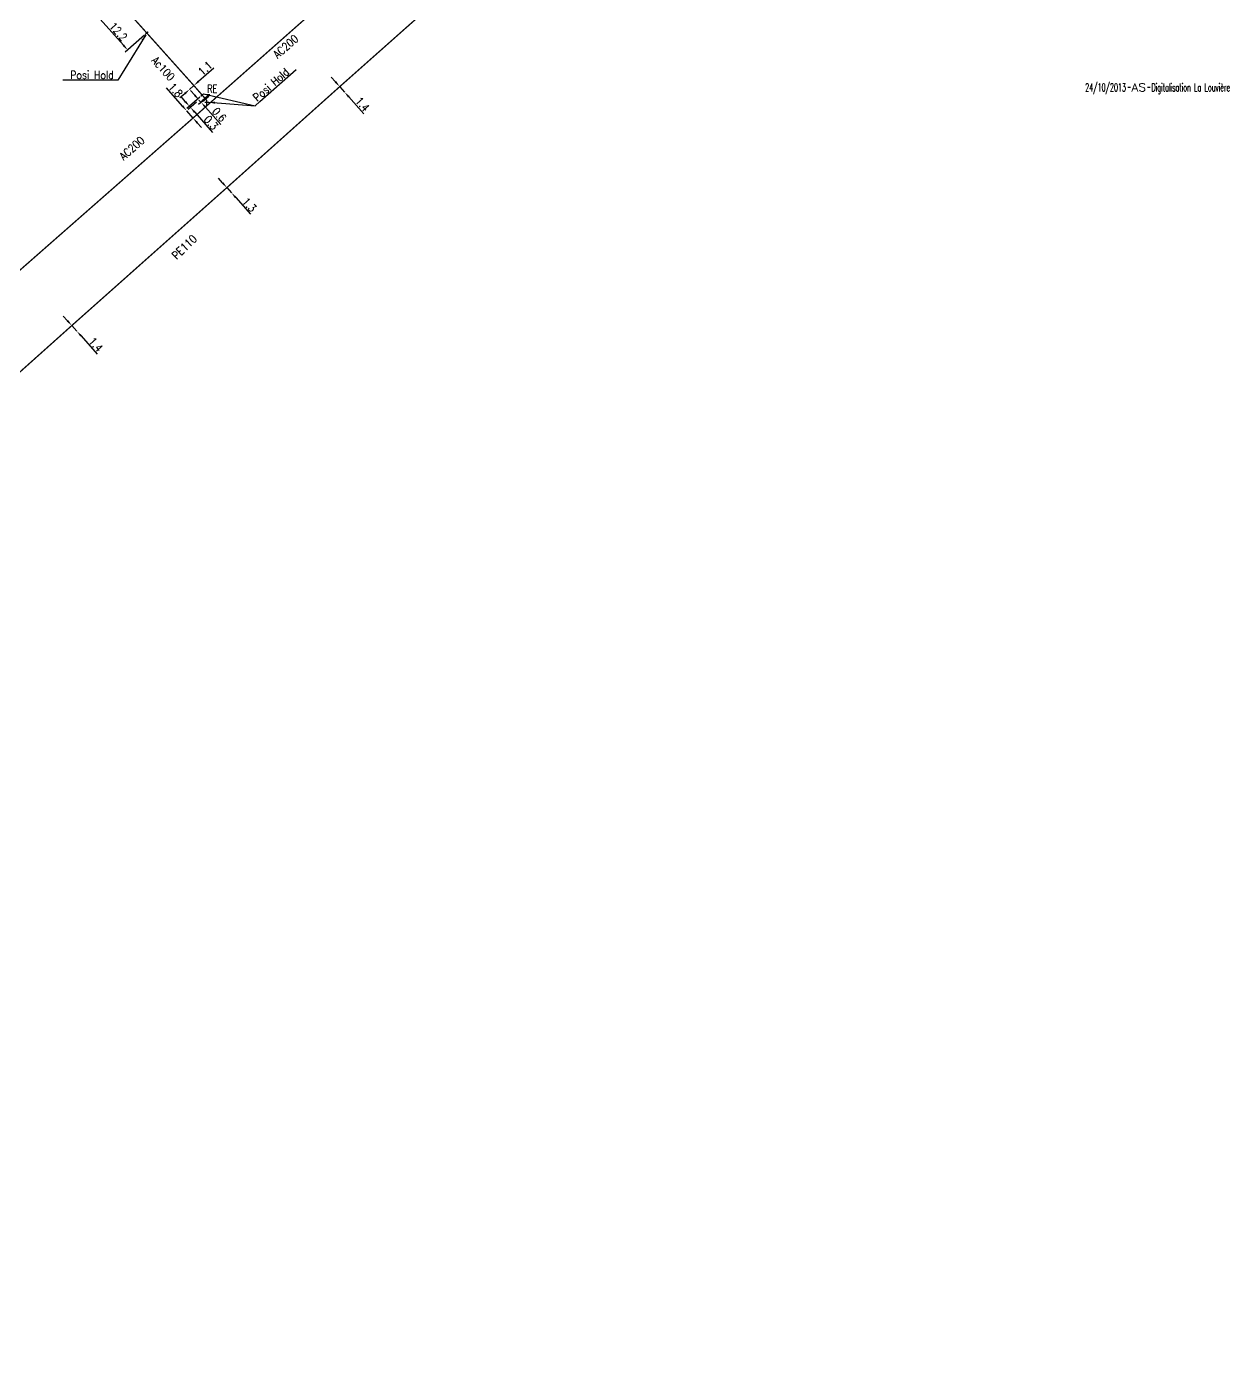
# Model space of a CAD drawing. Header units: millimetres. Extents: x 138988 to 140002, y 128990 to 130001.
# Drawn here: x 139263.8 to 139487.4, y 128999.9 to 129249.7 of the extents above; entities that cross this region are included whole.
import ezdxf
from ezdxf.enums import TextEntityAlignment as Align

# ---------------------------------------------------------------- set-up
doc = ezdxf.new("R2010")
doc.units = ezdxf.units.MM
doc.header["$PDMODE"] = 34
doc.linetypes.add('L_25_AP', pattern=[2000, 1000, 1000])
doc.linetypes.add('L_25_PE', pattern=[2000, 1000, 1000])
doc.layers.get('0').update_dxf_attribs({"linetype": 'CONTINUOUS'})
doc.layers.get('Defpoints').update_dxf_attribs({"linetype": 'CONTINUOUS'})
for name, color, linetype in [('L_150', 1, 'CONTINUOUS'), ('L_340', 7, 'CONTINUOUS'), ('L_910', 7, 'CONTINUOUS')]:
    doc.layers.add(name, color=color, linetype=linetype)
doc.styles.get("Standard").update_dxf_attribs({"font": 'romans.shx', "width": 0.85})
doc.dimstyles.get("Standard").update_dxf_attribs({"dimtxt": 1.5, "dimasz": 1.2, "dimexe": 0.625, "dimexo": 0.625, "dimgap": 0.25, "dimtad": 1, "dimdec": 1, "dimzin": 0, "dimdsep": 46, "dimtxsty": 'Standard', "dimcen": -0.5, "dimadec": 0, "dimazin": 0, "dimtfac": 1, "dimtdec": 1, "dimtmove": 0, "dimatfit": 3, "dimfxl": 0, "dimtolj": 1, "dimtzin": 0, "dimarcsym": 0})

# ---------------------------------------------------------------- blocks, each defined once
blk = doc.blocks.new('*D1186')
at = {"layer": 'Defpoints', "color": 0, "linetype": 'Continuous', "transparency": 16777216}
for p in [(139293.87, 129233.94), (139293.87, 129233.94), (139295.06, 129232.59)]:
    blk.add_point(p, dxfattribs=at)
at = {"layer": 'L_150', "color": 0, "linetype": 'Continuous', "lineweight": -2, "transparency": 16777216}
for p, q in [((139293.07, 129234.84), (139290.06, 129238.27)), ((139295.06, 129232.59), (139293.87, 129233.94)), ((139295.85, 129231.69), (139296.64, 129230.79))]:
    blk.add_line(p, q, dxfattribs=at)
at = {"layer": 'L_150', "color": 0, "linetype": 'Continuous', "transparency": 16777216}
for points in [[(139293.22, 129234.97), (139292.92, 129234.71), (139293.87, 129233.94)], [(139296, 129231.82), (139295.7, 129231.56), (139295.06, 129232.59)]]:
    blk.add_solid(points, dxfattribs=at)
at = {"layer": 'L_150', "color": 0, "linetype": 'Continuous', "transparency": 16777216, "insert": (139291.8, 129237.81), "char_height": 1.5, "attachment_point": 5, "rotation": 311.3319}
blk.add_mtext('\\A1;1.8', dxfattribs=at)
blk = doc.blocks.new('*D1188')
at = {"layer": 'Defpoints', "color": 0, "linetype": 'Continuous', "transparency": 16777216}
for p in [(139322.57, 129238.47), (139323.47, 129237.46), (139323.47, 129237.46)]:
    blk.add_point(p, dxfattribs=at)
at = {"layer": 'L_150', "color": 0, "linetype": 'Continuous', "lineweight": -2, "transparency": 16777216}
for p, q in [((139321.78, 129239.37), (139320.98, 129240.26)), ((139322.57, 129238.47), (139323.47, 129237.46)), ((139324.27, 129236.57), (139327.1, 129233.4))]:
    blk.add_line(p, q, dxfattribs=at)
at = {"layer": 'L_150', "color": 0, "linetype": 'Continuous', "transparency": 16777216}
for points in [[(139321.93, 129239.5), (139321.63, 129239.24), (139322.57, 129238.47)], [(139324.42, 129236.7), (139324.12, 129236.44), (139323.47, 129237.46)]]:
    blk.add_solid(points, dxfattribs=at)
at = {"layer": 'L_150', "color": 0, "linetype": 'Continuous', "transparency": 16777216, "insert": (139326.83, 129235.2), "char_height": 1.5, "attachment_point": 5, "rotation": 311.6966}
blk.add_mtext('\\A1;1.4', dxfattribs=at)
blk = doc.blocks.new('*D1189')
at = {"layer": 'Defpoints', "color": 0, "linetype": 'Continuous', "transparency": 16777216}
for p in [(139301.4, 129219.54), (139302.27, 129218.57), (139302.27, 129218.57)]:
    blk.add_point(p, dxfattribs=at)
at = {"layer": 'L_150', "color": 0, "linetype": 'Continuous', "lineweight": -2, "transparency": 16777216}
for p, q in [((139300.6, 129220.44), (139299.8, 129221.33)), ((139301.4, 129219.54), (139302.27, 129218.57)), ((139303.06, 129217.68), (139305.86, 129214.55))]:
    blk.add_line(p, q, dxfattribs=at)
at = {"layer": 'L_150', "color": 0, "linetype": 'Continuous', "transparency": 16777216}
for points in [[(139300.75, 129220.57), (139300.45, 129220.3), (139301.4, 129219.54)], [(139303.21, 129217.81), (139302.92, 129217.54), (139302.27, 129218.57)]]:
    blk.add_solid(points, dxfattribs=at)
at = {"layer": 'L_150', "color": 0, "linetype": 'Continuous', "transparency": 16777216, "insert": (139305.61, 129216.33), "char_height": 1.5, "attachment_point": 5, "rotation": 311.7668}
blk.add_mtext('\\A1;1.3', dxfattribs=at)
blk = doc.blocks.new('*D1190')
at = {"layer": 'Defpoints', "color": 0, "linetype": 'Continuous', "transparency": 16777216}
for p in [(139272.31, 129193.68), (139273.25, 129192.64), (139273.25, 129192.64)]:
    blk.add_point(p, dxfattribs=at)
at = {"layer": 'L_150', "color": 0, "linetype": 'Continuous', "lineweight": -2, "transparency": 16777216}
for p, q in [((139271.51, 129194.57), (139270.71, 129195.47)), ((139272.31, 129193.68), (139273.25, 129192.64)), ((139274.05, 129191.74), (139277.09, 129188.34))]:
    blk.add_line(p, q, dxfattribs=at)
at = {"layer": 'L_150', "color": 0, "linetype": 'Continuous', "transparency": 16777216}
for points in [[(139271.66, 129194.71), (139271.36, 129194.44), (139272.31, 129193.68)], [(139274.2, 129191.87), (139273.9, 129191.61), (139273.25, 129192.64)]]:
    blk.add_solid(points, dxfattribs=at)
at = {"layer": 'L_150', "color": 0, "linetype": 'Continuous', "transparency": 16777216, "insert": (139276.82, 129190.14), "char_height": 1.5, "attachment_point": 5, "rotation": 311.8374}
blk.add_mtext('\\A1;1.4', dxfattribs=at)
blk = doc.blocks.new('*D726')
at = {"layer": 'Defpoints', "color": 0, "linetype": 'Continuous', "transparency": 16777216}
for p in [(139294.39, 129237.95), (139294.39, 129237.95), (139295.21, 129238.68)]:
    blk.add_point(p, dxfattribs=at)
at = {"layer": 'L_150', "color": 0, "linetype": 'Continuous', "lineweight": -2, "transparency": 16777216}
for p, q in [((139296.11, 129239.48), (139298.96, 129242.03)), ((139294.39, 129237.95), (139295.21, 129238.68)), ((139293.5, 129237.15), (139292.6, 129236.35))]:
    blk.add_line(p, q, dxfattribs=at)
at = {"layer": 'L_150', "color": 0, "linetype": 'Continuous', "transparency": 16777216}
for points in [[(139293.36, 129237.3), (139293.63, 129237), (139294.39, 129237.95)], [(139295.97, 129239.63), (139296.24, 129239.33), (139295.21, 129238.68)]]:
    blk.add_solid(points, dxfattribs=at)
at = {"layer": 'L_150', "color": 0, "linetype": 'Continuous', "transparency": 16777216, "insert": (139297.32, 129241.9), "char_height": 1.5, "attachment_point": 5, "rotation": 41.7779}
blk.add_mtext('\\A1;1.1', dxfattribs=at)
blk = doc.blocks.new('L_340_02')
at = {"color": 0, "linetype": 'Continuous'}
blk.add_solid([(-0.75, 0.5), (0.75, 0.5), (-0.75, 0), (0.75, 0)], dxfattribs=at)
at = {"color": 0, "linetype": 'Continuous', "width": 0.75, "flags": 3}
for tag, p in [('DEF_LEG', (0, -4.5)), ('DEF_COUP', (0, -7)), ('DEF_TYPE', (0, -9.5))]:
    blk.add_attdef(tag, text='', height=1.2, dxfattribs=at).set_placement(p, align=Align.MIDDLE)
blk = doc.blocks.new('*D734')
at = {"layer": 'Defpoints', "color": 0, "linetype": 'Continuous', "transparency": 16777216}
for p in [(139296.17, 129235.97), (139296.17, 129235.97), (139297.35, 129236.22)]:
    blk.add_point(p, dxfattribs=at)
at = {"layer": 'L_340', "color": 0, "linetype": 'Continuous', "lineweight": -2, "transparency": 16777216}
for p, q in [((139295.37, 129236.86), (139294.57, 129237.75)), ((139296.89, 129235.8), (139296.11, 129235.11)), ((139296.17, 129235.97), (139296.58, 129235.52)), ((139297.38, 129234.63), (139300.3, 129231.38))]:
    blk.add_line(p, q, dxfattribs=at)
at = {"layer": 'L_340', "color": 0, "linetype": 'Continuous', "transparency": 16777216}
for points in [[(139295.52, 129237), (139295.22, 129236.73), (139296.17, 129235.97)], [(139297.53, 129234.77), (139297.23, 129234.5), (139296.58, 129235.52)]]:
    blk.add_solid(points, dxfattribs=at)
at = {"layer": 'L_340', "color": 0, "linetype": 'Continuous', "transparency": 16777216, "insert": (139299.99, 129233.23), "char_height": 1.5, "attachment_point": 5, "rotation": 312.0045}
blk.add_mtext('\\A1;0.6', dxfattribs=at)
blk = doc.blocks.new('GIS_MODF')
at = {"color": 0, "linetype": 'Continuous', "flags": 128}
for points in [[(-2.18, -0.01), (-1.68, -0.01)], [(1.52, -0.01), (2.02, -0.01)]]:
    blk.add_lwpolyline(points, dxfattribs=at)
at = {"color": 0, "linetype": 'Continuous', "width": 0.5}
blk.add_attdef('DATE', text='', height=1.5, dxfattribs=at).set_placement((-2.5, -0.8), align=Align.RIGHT)
at = {"color": 0, "linetype": 'Continuous', "width": 1.771291}
blk.add_attdef('USER', text='', height=1.5, dxfattribs=at).set_placement((-1.51, -0.8), (1.28, -0.8), align=Align.FIT)
at = {"color": 0, "linetype": 'Continuous', "width": 0.5}
blk.add_attdef('DESC', (2.29, -0.8), '', height=1.5, dxfattribs=at)
blk = doc.blocks.new('L_340_20')
at = {"linetype": 'Continuous'}
blk.add_hatch(color=0, dxfattribs=at).paths.add_polyline_path([(0.125, 0.75), (-0.125, 0.75), (-0.125, -0.75), (0.125, -0.75)])
at = {"color": 0, "linetype": 'Continuous'}
blk.add_lwpolyline([(-0.125, 0.75), (0.125, 0.75), (0.125, -0.75), (-0.125, -0.75)], close=True, dxfattribs=at)
at = {"color": 0, "linetype": 'Continuous', "width": 0.75}
for tag, height, flags, p in [('RE', 1.5, 8, (0, 3)), ('DEF_LEG', 1.2, 3, (0, -5)), ('DEF_COUP', 1.2, 3, (0, -7.5)), ('DEF_TYPE', 1.2, 3, (0, -10))]:
    blk.add_attdef(tag, text='', height=height, dxfattribs=dict(at, flags=flags)).set_placement(p, align=Align.MIDDLE)
blk = doc.blocks.new('*D1257')
at = {"layer": 'Defpoints', "color": 0, "linetype": 'Continuous', "transparency": 16777216}
for p in [(139296.17, 129235.97), (139296.77, 129236.89), (139294.58, 129234.57)]:
    blk.add_point(p, dxfattribs=at)
at = {"layer": 'L_340', "color": 0, "linetype": 'Continuous', "lineweight": -2, "transparency": 16777216}
for p, q in [((139293.59, 129235.69), (139292.8, 129236.6)), ((139296.3, 129236.48), (139293.91, 129234.38)), ((139295.7, 129235.56), (139294.11, 129234.16)), ((139294.38, 129234.79), (139294.58, 129234.57)), ((139295.37, 129233.67), (139298.73, 129229.86))]:
    blk.add_line(p, q, dxfattribs=at)
at = {"layer": 'L_340', "color": 0, "linetype": 'Continuous', "transparency": 16777216}
for points in [[(139293.74, 129235.83), (139293.44, 129235.56), (139294.38, 129234.79)], [(139295.52, 129233.8), (139295.22, 129233.54), (139294.58, 129234.57)]]:
    blk.add_solid(points, dxfattribs=at)
at = {"layer": 'L_340', "color": 0, "linetype": 'Continuous', "transparency": 16777216, "insert": (139298.43, 129231.71), "char_height": 1.5, "attachment_point": 5, "rotation": 311.3319}
blk.add_mtext('\\A1;0.3', dxfattribs=at)
blk = doc.blocks.new('*D1258')
at = {"layer": 'Defpoints', "color": 0, "linetype": 'Continuous', "transparency": 16777216}
for p in [(139277.48, 129256.94), (139274.67, 129254.43), (139286.38, 129248.54)]:
    blk.add_point(p, dxfattribs=at)
at = {"layer": 'L_340', "color": 0, "linetype": 'Continuous', "lineweight": -2, "transparency": 16777216}
for p, q in [((139277.02, 129256.53), (139274.21, 129254.02)), ((139282, 129246.23), (139275.47, 129253.54)), ((139285.92, 129248.12), (139282.33, 129244.92))]:
    blk.add_line(p, q, dxfattribs=at)
at = {"layer": 'L_340', "color": 0, "linetype": 'Continuous', "transparency": 16777216}
for points in [[(139275.62, 129253.67), (139275.32, 129253.41), (139274.67, 129254.43)], [(139282.15, 129246.36), (139281.85, 129246.1), (139282.8, 129245.34)]]:
    blk.add_solid(points, dxfattribs=at)
at = {"layer": 'L_340', "color": 0, "linetype": 'Continuous', "transparency": 16777216, "insert": (139281.04, 129248.8), "char_height": 1.5, "attachment_point": 5, "rotation": 311.7652}
blk.add_mtext('\\A1;12.2', dxfattribs=at)

msp = doc.modelspace()

# ---------------------------------------------------------------- linework, layer by layer
at = {"layer": 'L_150', "linetype": 'L_25_PE', "const_width": 0.25, "flags": 128}
msp.add_lwpolyline([(139458.45, 129367.39), (139457.24, 129365.38), (139456.94, 129364.97), (139454.57, 129361.76), (139449.28, 129354.59), (139444.18, 129348.56), (139440.29, 129344.19), (139426.26, 129330.46), (139396.57, 129304.19), (139372.51, 129282.91), (139369.65, 129280.38), (139345.35, 129258.68), (139322.57, 129238.47), (139301.4, 129219.54), (139272.31, 129193.68), (139253.1, 129176.5), (139234.82, 129159.83), (139217.29, 129143.47, 0.036369), (139216.79, 129142.93), (139207.27, 129131.03), (139192.87, 129112.53), (139174.14, 129087.01), (139169.44, 129080.61), (139169.44, 129080.61), (139144.6, 129044.82)], format="xyb", dxfattribs=at)
at = {"layer": 'L_150', "linetype": 'L_25_AP', "flags": 128}
msp.add_lwpolyline([(139297.64, 129234.89, 0.25, 0.25, 0), (139326.83, 129260.68, 0.25, 0.25, 0), (139328.6, 129262.25, 0.25, 0.25, 0), (139334.3, 129267.28, 0, 0, 0)], format="xyseb", dxfattribs=at)
at = {"layer": 'L_150', "linetype": 'L_25_AP', "const_width": 0.25, "flags": 128}
for points in [[(139282, 129253.42), (139295.21, 129238.68), (139297.35, 129236.22)], [(139297.35, 129236.22), (139297.6, 129235.92), (139297.64, 129234.89)], [(139092.11, 129000), (139102.28, 129013.98), (139126.54, 129047.34), (139134.63, 129058.46), (139148.89, 129078.13), (139152.28, 129082.28), (139158.77, 129091.19), (139159.64, 129092.41), (139160.66, 129092.91), (139163, 129095.94), (139180.3, 129120.18), (139202.48, 129148.17), (139219.24, 129165.18), (139229.85, 129174.43), (139232.84, 129177.21), (139240.53, 129184.4), (139241.11, 129184.95), (139253.73, 129196.3), (139295.06, 129232.59), (139297.64, 129234.89)]]:
    msp.add_lwpolyline(points, dxfattribs=at)

# ---------------------------------------------------------------- block references
at = {"layer": 'L_340'}
for p, xscale, yscale, zscale, rotation in [((139286.46, 129248.44), 0.4999999999820292, 0.4999999999820292, 0.4999999999820292, 40.97748086440837), ((139296.85, 129236.8), 0.4999999999820292, 0.4999999999820292, 0.4999999999820292, 40.97748086440837), ((139297.62, 129235.41), 0.4999999999814997, 0.4999999999814997, 0.4999999999814997, 2.350953554797755)]:
    msp.add_blockref('L_340_02', p, dxfattribs=dict(at, xscale=xscale, yscale=yscale, zscale=zscale, rotation=rotation))
ref = msp.add_blockref('L_340_20', (139297.35, 129236.22), dxfattribs=dict(at, rotation=309.8468434329217))
ref.add_attrib('RE', 'RE', dxfattribs={"layer": '0', "color": 0, "linetype": 'Continuous', "height": 1.5, "width": 0.75, "flags": 8}).set_placement((139298.68, 129238.09), align=Align.MIDDLE)
at = {"layer": 'L_910'}
ref = msp.add_blockref('GIS_MODF', (139472.56, 129238.39), dxfattribs=at)
ref.add_attrib('DATE', '24/10/2013', dxfattribs={"layer": '0', "color": 0, "linetype": 'Continuous', "height": 1.5, "width": 0.5}).set_placement((139470.06, 129237.59), align=Align.RIGHT)
ref.add_attrib('USER', 'AS', dxfattribs={"layer": '0', "color": 0, "linetype": 'Continuous', "height": 1.5, "width": 1.113383}).set_placement((139471.06, 129237.59), (139473.84, 129237.59), align=Align.FIT)
ref.add_attrib('DESC', 'Digitalisation La Louvière', (139474.85, 129237.59), dxfattribs={"layer": '0', "color": 0, "linetype": 'Continuous', "height": 1.5, "width": 0.5})

# ---------------------------------------------------------------- texts
at = {"layer": 'L_150', "linetype": 'Continuous', "width": 0.85}
for s, rotation, p in [('AC200', 41.4603, (139312.44, 129246)), ('Ac100', 312.0382, (139289.46, 129241.85))]:
    msp.add_text(s, height=1.5, rotation=rotation, dxfattribs=at).set_placement(p, align=Align.MIDDLE)
for s, rotation, p in [('AC200', 41.4748, (139282.06, 129224.58)), ('PE110', 43.9789, (139291.98, 129205.96))]:
    msp.add_text(s, height=1.5, rotation=rotation, dxfattribs=at).set_placement(p)
at = {"layer": 'L_340', "linetype": 'Continuous', "insert": (139280.18, 129239.91), "char_height": 1.5, "attachment_point": 9}
msp.add_mtext('Posi Hold', dxfattribs=at)
at = {"layer": 'L_340', "linetype": 'Continuous', "insert": (139307.13, 129235.59), "char_height": 1.5, "attachment_point": 7, "rotation": 41.4603}
msp.add_mtext('Posi Hold', dxfattribs=at)

# ---------------------------------------------------------------- dimensions: what is measured, and where the dimension line sits
at = {"layer": 'L_150', "linetype": 'Continuous'}
for base, p1, p2, angle, picture, middle in [((139294.39, 129237.95), (139295.21, 129238.68), (139294.39, 129237.95), 41.7779, '*D726', (139297.98, 129241.15)), ((139293.87, 129233.94), (139295.06, 129232.59), (139293.87, 129233.94), 311.3319, '*D1186', (139291.05, 129237.15)), ((139323.47, 129237.46), (139322.57, 129238.47), (139323.47, 129237.46), 131.6966, '*D1188', (139326.08, 129234.53)), ((139302.27, 129218.57), (139301.4, 129219.54), (139302.27, 129218.57), 131.7668, '*D1189', (139304.86, 129215.67)), ((139273.25, 129192.64), (139272.31, 129193.68), (139273.25, 129192.64), 131.8374, '*D1190', (139276.08, 129189.47))]:
    dim = msp.add_linear_dim(base=base, p1=p1, p2=p2, angle=angle, dimstyle='Standard', dxfattribs=at)
    dim.commit()
    dim.dimension.update_dxf_attribs({"geometry": picture, "text_midpoint": middle, "dimtype": 160})
at = {"layer": 'L_340', "linetype": 'Continuous'}
for base, p1, p2, angle, picture, middle in [((139274.67, 129254.43), (139286.38, 129248.54), (139277.48, 129256.94), 311.7652, '*D1258', (139280.3, 129248.14)), ((139294.58, 129234.57), (139296.77, 129236.89), (139296.17, 129235.97), 131.3319, '*D1257', (139297.68, 129231.05)), ((139296.17, 129235.97), (139297.35, 129236.22), (139296.17, 129235.97), 312.0045, '*D734', (139299.24, 129232.56))]:
    dim = msp.add_linear_dim(base=base, p1=p1, p2=p2, angle=angle, dimstyle='Standard', dxfattribs=at)
    dim.commit()
    dim.dimension.update_dxf_attribs({"geometry": picture, "text_midpoint": middle, "dimtype": 160})

# ---------------------------------------------------------------- leaders
at = {"layer": 'L_340', "linetype": 'Continuous', "annotation_type": 0, "has_hookline": 1, "hookline_direction": 1, "text_width": 8.86}
msp.add_leader([(139286.18, 129248.19), (139280.96, 129239.66), (139279.76, 129239.66)], dimstyle='Standard', dxfattribs=at)
at = {"layer": 'L_340', "linetype": 'Continuous', "annotation_type": 0, "has_hookline": 1, "hookline_direction": 0, "text_width": 8.86, "horizontal_direction": (0.749414, 0.662101, 0)}
msp.add_leader([(139297.99, 129235.55), (139306.69, 129234.87), (139307.59, 129235.67)], dimstyle='Standard', dxfattribs=at)
at = {"layer": 'L_340', "linetype": 'Continuous'}
msp.add_leader([(139297.04, 129237.15), (139306.69, 129234.87)], dimstyle='Standard', dxfattribs=at)

doc.saveas('drawing.dxf')
